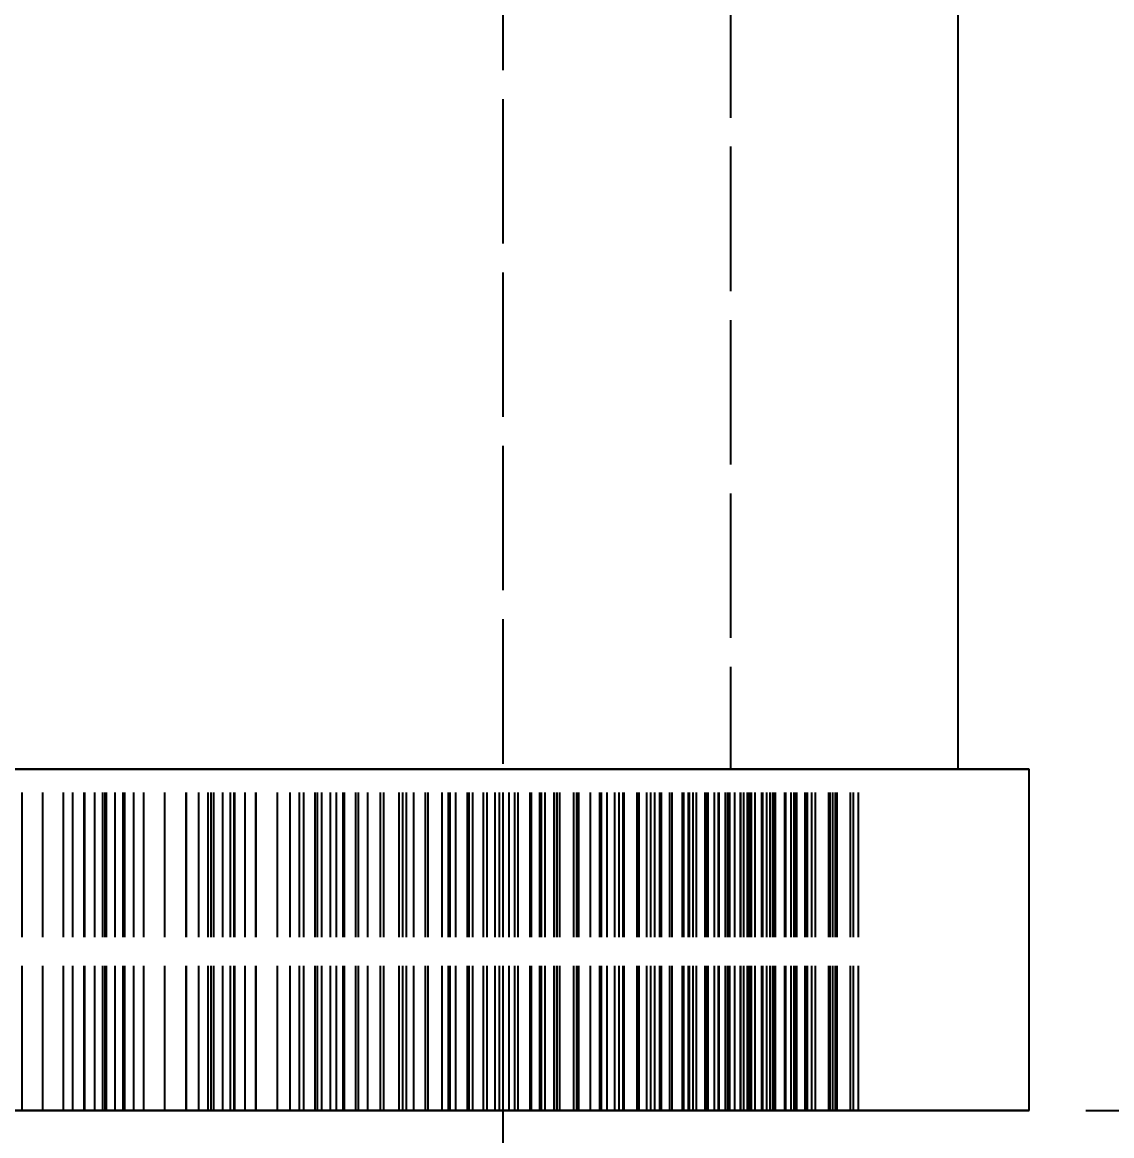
# Model space of a CAD drawing. Header units: millimetres. Extents: x -13 to 276, y -50 to 157.
# Drawn here: x 41.02 to 50.6, y 100.79 to 110.58 of the extents above; entities that cross this region are included whole.
import ezdxf

# ---------------------------------------------------------------- set-up
doc = ezdxf.new("R2010")
doc.units = ezdxf.units.MM
doc.linetypes.add('DASHED', pattern=[1.524, 1.27, -0.254])
for name, color, linetype in [('DIMS', 3, 'CONTINUOUS'), ('HIDDEN', 8, 'DASHED'), ('VISIBLE', 7, 'CONTINUOUS')]:
    doc.layers.add(name, color=color, linetype=linetype)
doc.styles.add('OpenSansCondensed-Light', font='OpenSansCondensed-Light.ttf')
doc.dimstyles.new('EZDXF', dxfattribs={"dimtxt": 0.25, "dimasz": 0.175, "dimexe": 0.375, "dimexo": 0.125, "dimgap": 0.1, "dimtad": 1, "dimlfac": 100, "dimzin": 12, "dimdsep": 46, "dimtxsty": 'OpenSansCondensed-Light', "dimblk": 'ARCHTICK', "dimcen": 2.5, "dimazin": 3, "dimtfac": 0.5, "dimtmove": 2, "dimatfit": 3})

# ---------------------------------------------------------------- blocks, each defined once
blk = doc.blocks.new('_ARCHTICK')
at = {"color": 0, "linetype": 'BYBLOCK', "const_width": 0.15}
blk.add_lwpolyline([(-0.5, -0.5), (0.5, 0.5)], dxfattribs=at)

msp = doc.modelspace()

# ---------------------------------------------------------------- linework, layer by layer
at = {"layer": 'HIDDEN'}
for points in [[(47.25, 143.01), (47.25, 104.01)], [(45.25, 101.01), (45.25, 118.81)], [(49.25, 104.01), (48.4881, 104.01), (47.72619, 104.01), (46.96429, 104.01), (46.20238, 104.01), (45.44048, 104.01), (44.67857, 104.01), (43.91667, 104.01), (43.15476, 104.01), (42.39286, 104.01), (41.63095, 104.01), (40.86905, 104.01), (40.10714, 104.01), (39.34524, 104.01), (38.58333, 104.01), (37.82143, 104.01), (37.05952, 104.01), (36.29762, 104.01), (35.53571, 104.01), (34.77381, 104.01), (34.0119, 104.01), (33.25, 104.01), (32.4881, 104.01)], [(32.4881, 104.01), (33.25, 104.01), (34.0119, 104.01), (34.77381, 104.01), (35.53571, 104.01), (36.29762, 104.01), (37.05952, 104.01), (37.82143, 104.01), (38.58333, 104.01), (39.34524, 104.01), (40.10714, 104.01), (40.86905, 104.01), (41.63095, 104.01), (42.39286, 104.01), (43.15476, 104.01), (43.91667, 104.01), (44.67857, 104.01), (45.44048, 104.01), (46.20238, 104.01), (46.96429, 104.01), (47.72619, 104.01), (48.4881, 104.01), (49.25, 104.01)], [(47.25, 104.01), (46.55159, 104.01), (45.85317, 104.01), (45.15476, 104.01), (44.45635, 104.01), (43.75794, 104.01), (43.05952, 104.01), (42.36111, 104.01), (41.6627, 104.01), (40.96429, 104.01), (40.26587, 104.01), (39.56746, 104.01), (38.86905, 104.01), (38.17063, 104.01), (37.47222, 104.01), (36.77381, 104.01), (36.0754, 104.01), (35.37698, 104.01), (34.67857, 104.01), (33.98016, 104.01), (33.28175, 104.01), (32.58333, 104.01)], [(32.58333, 104.01), (33.28175, 104.01), (33.98016, 104.01), (34.67857, 104.01), (35.37698, 104.01), (36.0754, 104.01), (36.77381, 104.01), (37.47222, 104.01), (38.17063, 104.01), (38.86905, 104.01), (39.56746, 104.01), (40.26587, 104.01), (40.96429, 104.01), (41.6627, 104.01), (42.36111, 104.01), (43.05952, 104.01), (43.75794, 104.01), (44.45635, 104.01), (45.15476, 104.01), (45.85317, 104.01), (46.55159, 104.01), (47.25, 104.01)], [(32.67659, 104.01), (33.45833, 104.01), (34.24008, 104.01), (35.02183, 104.01), (35.80357, 104.01), (36.58532, 104.01), (37.36706, 104.01), (38.14881, 104.01), (38.93056, 104.01), (39.7123, 104.01), (40.49405, 104.01), (41.27579, 104.01), (42.05754, 104.01), (42.83929, 104.01), (43.62103, 104.01), (44.40278, 104.01), (45.18452, 104.01), (45.96627, 104.01), (46.74802, 104.01), (47.52976, 104.01), (48.31151, 104.01), (49.09325, 104.01), (49.875, 104.01)], [(41.02255, 104.01), (40.8463, 104.01)], [(41.20267, 104.01), (41.02255, 104.01)], [(41.02255, 104.01), (41.20267, 104.01)], [(41.02255, 101.01), (41.02255, 104.01)], [(41.38641, 104.01), (41.20267, 104.01)], [(41.20267, 104.01), (41.38641, 104.01)], [(41.20267, 101.01), (41.20267, 104.01)], [(41.20267, 101.01), (41.20267, 104.01)], [(41.57359, 104.01), (41.38641, 104.01)], [(41.38641, 104.01), (41.57359, 104.01)], [(41.38641, 101.01), (41.38641, 104.01)], [(41.38641, 101.01), (41.38641, 104.01)], [(41.73092, 104.01), (41.46613, 104.01)], [(41.46613, 104.01), (41.56571, 104.01)], [(41.56571, 104.01), (41.46613, 104.01)], [(41.46613, 104.01), (41.73092, 104.01)], [(41.46613, 101.01), (41.46613, 104.01)], [(41.46613, 101.01), (41.46613, 104.01)], [(41.56571, 104.01), (41.66111, 104.01)], [(41.66111, 104.01), (41.56571, 104.01)], [(41.56571, 101.01), (41.56571, 104.01)], [(41.56571, 101.01), (41.56571, 104.01)], [(41.76405, 104.01), (41.57359, 104.01)], [(41.57359, 104.01), (41.76405, 104.01)], [(41.57359, 101.01), (41.57359, 104.01)], [(41.57359, 101.01), (41.57359, 104.01)], [(41.66111, 104.01), (41.75255, 104.01)], [(41.75255, 104.01), (41.66111, 104.01)], [(41.66111, 101.01), (41.66111, 104.01)], [(41.66111, 101.01), (41.66111, 104.01)], [(41.90913, 104.01), (41.73092, 104.01)], [(41.73092, 104.01), (41.90913, 104.01)], [(41.73092, 101.01), (41.73092, 104.01)], [(41.73092, 101.01), (41.73092, 104.01)], [(41.75255, 104.01), (41.84018, 104.01)], [(41.84018, 104.01), (41.75255, 104.01)], [(41.75255, 101.01), (41.75255, 104.01)], [(41.75255, 101.01), (41.75255, 104.01)], [(42.00448, 104.01), (41.76405, 104.01)], [(41.76405, 104.01), (42.00448, 104.01)], [(41.76405, 101.01), (41.76405, 104.01)], [(41.76405, 101.01), (41.76405, 104.01)], [(41.84018, 104.01), (41.92412, 104.01)], [(41.92412, 104.01), (41.84018, 104.01)], [(41.84018, 101.01), (41.84018, 104.01)], [(41.84018, 101.01), (41.84018, 104.01)], [(42.09119, 104.01), (41.90913, 104.01)], [(41.90913, 104.01), (42.09119, 104.01)], [(41.90913, 101.01), (41.90913, 104.01)], [(41.90913, 101.01), (41.90913, 104.01)], [(41.92412, 104.01), (42.00448, 104.01)], [(42.00448, 104.01), (41.92412, 104.01)], [(41.92412, 101.01), (41.92412, 104.01)], [(41.92412, 101.01), (41.92412, 104.01)], [(42.00448, 101.01), (42.00448, 104.01)], [(42.00448, 101.01), (42.00448, 104.01)], [(42.27681, 104.01), (42.09119, 104.01)], [(42.09119, 104.01), (42.27681, 104.01)], [(42.09119, 101.01), (42.09119, 104.01)], [(42.09119, 101.01), (42.09119, 104.01)], [(42.46578, 104.01), (42.27681, 104.01)], [(42.27681, 104.01), (42.46578, 104.01)], [(42.27681, 101.01), (42.27681, 104.01)], [(42.27681, 101.01), (42.27681, 104.01)], [(42.70735, 104.01), (42.46372, 104.01)], [(42.46372, 104.01), (42.57483, 104.01)], [(42.57483, 104.01), (42.46372, 104.01)], [(42.46372, 104.01), (42.70735, 104.01)], [(42.46372, 101.01), (42.46372, 104.01)], [(42.46372, 101.01), (42.46372, 104.01)], [(42.6579, 104.01), (42.46578, 104.01)], [(42.46578, 104.01), (42.6579, 104.01)], [(42.46578, 101.01), (42.46578, 104.01)], [(42.46578, 101.01), (42.46578, 104.01)], [(42.57483, 104.01), (42.68207, 104.01)], [(42.68207, 104.01), (42.57483, 104.01)], [(42.57483, 101.01), (42.57483, 104.01)], [(42.57483, 101.01), (42.57483, 104.01)], [(42.85304, 104.01), (42.6579, 104.01)], [(42.6579, 104.01), (42.85304, 104.01)], [(42.6579, 101.01), (42.6579, 104.01)], [(42.6579, 101.01), (42.6579, 104.01)], [(42.68207, 104.01), (42.78563, 104.01)], [(42.78563, 104.01), (42.68207, 104.01)], [(42.68207, 101.01), (42.68207, 104.01)], [(42.68207, 101.01), (42.68207, 104.01)], [(42.89081, 104.01), (42.70735, 104.01)], [(42.70735, 104.01), (42.89081, 104.01)], [(42.70735, 101.01), (42.70735, 104.01)], [(42.70735, 101.01), (42.70735, 104.01)], [(42.78563, 104.01), (42.88566, 104.01)], [(42.88566, 104.01), (42.78563, 104.01)], [(42.78563, 101.01), (42.78563, 104.01)], [(42.78563, 101.01), (42.78563, 104.01)], [(43.07552, 104.01), (42.85304, 104.01)], [(42.85304, 104.01), (43.07552, 104.01)], [(42.85304, 101.01), (42.85304, 104.01)], [(42.85304, 101.01), (42.85304, 104.01)], [(42.88566, 104.01), (42.98226, 104.01)], [(42.98226, 104.01), (42.88566, 104.01)], [(42.88566, 101.01), (42.88566, 104.01)], [(42.88566, 101.01), (42.88566, 104.01)], [(43.07778, 104.01), (42.89081, 104.01)], [(42.89081, 104.01), (43.07778, 104.01)], [(42.89081, 101.01), (42.89081, 104.01)], [(42.89081, 101.01), (42.89081, 104.01)], [(42.98226, 104.01), (43.07552, 104.01)], [(43.07552, 104.01), (42.98226, 104.01)], [(42.98226, 101.01), (42.98226, 104.01)], [(42.98226, 101.01), (42.98226, 104.01)], [(43.07552, 101.01), (43.07552, 104.01)], [(43.07552, 101.01), (43.07552, 104.01)], [(43.268, 104.01), (43.07778, 104.01)], [(43.07778, 104.01), (43.268, 104.01)], [(43.07778, 101.01), (43.07778, 104.01)], [(43.07778, 101.01), (43.07778, 104.01)], [(43.46126, 104.01), (43.268, 104.01)], [(43.268, 104.01), (43.46126, 104.01)], [(43.268, 101.01), (43.268, 104.01)], [(43.268, 101.01), (43.268, 104.01)], [(43.59873, 104.01), (43.37744, 104.01)], [(43.37744, 104.01), (43.49954, 104.01)], [(43.49954, 104.01), (43.37744, 104.01)], [(43.37744, 104.01), (43.59873, 104.01)], [(43.37744, 101.01), (43.37744, 104.01)], [(43.37744, 101.01), (43.37744, 104.01)], [(43.65741, 104.01), (43.46126, 104.01)], [(43.46126, 104.01), (43.65741, 104.01)], [(43.46126, 101.01), (43.46126, 104.01)], [(43.46126, 101.01), (43.46126, 104.01)], [(43.49954, 104.01), (43.61809, 104.01)], [(43.61809, 104.01), (43.49954, 104.01)], [(43.49954, 101.01), (43.49954, 104.01)], [(43.49954, 101.01), (43.49954, 104.01)], [(43.78654, 104.01), (43.59873, 104.01)], [(43.59873, 104.01), (43.78654, 104.01)], [(43.59873, 101.01), (43.59873, 104.01)], [(43.59873, 101.01), (43.59873, 104.01)], [(43.61809, 104.01), (43.73328, 104.01)], [(43.73328, 104.01), (43.61809, 104.01)], [(43.61809, 101.01), (43.61809, 104.01)], [(43.61809, 101.01), (43.61809, 104.01)], [(43.85627, 104.01), (43.65741, 104.01)], [(43.65741, 104.01), (43.85627, 104.01)], [(43.65741, 101.01), (43.65741, 104.01)], [(43.65741, 101.01), (43.65741, 104.01)], [(43.73328, 104.01), (43.84522, 104.01)], [(43.84522, 104.01), (43.73328, 104.01)], [(43.73328, 101.01), (43.73328, 104.01)], [(43.73328, 101.01), (43.73328, 104.01)], [(43.97751, 104.01), (43.78654, 104.01)], [(43.78654, 104.01), (43.97751, 104.01)], [(43.78654, 101.01), (43.78654, 104.01)], [(43.78654, 101.01), (43.78654, 104.01)], [(43.84522, 104.01), (43.954, 104.01)], [(43.954, 104.01), (43.84522, 104.01)], [(43.84522, 101.01), (43.84522, 104.01)], [(43.84522, 101.01), (43.84522, 104.01)], [(44.05971, 104.01), (43.85627, 104.01)], [(43.85627, 104.01), (44.05971, 104.01)], [(43.85627, 101.01), (43.85627, 104.01)], [(43.85627, 101.01), (43.85627, 104.01)], [(43.954, 104.01), (44.05971, 104.01)], [(44.05971, 104.01), (43.954, 104.01)], [(43.954, 101.01), (43.954, 104.01)], [(43.954, 101.01), (43.954, 104.01)], [(44.1714, 104.01), (43.97751, 104.01)], [(43.97751, 104.01), (44.1714, 104.01)], [(43.97751, 101.01), (43.97751, 104.01)], [(43.97751, 101.01), (43.97751, 104.01)], [(44.05971, 101.01), (44.05971, 104.01)], [(44.05971, 101.01), (44.05971, 104.01)], [(44.36803, 104.01), (44.1714, 104.01)], [(44.1714, 104.01), (44.36803, 104.01)], [(44.1714, 101.01), (44.1714, 104.01)], [(44.1714, 101.01), (44.1714, 104.01)], [(44.40072, 104.01), (44.20286, 104.01)], [(44.20286, 104.01), (44.33534, 104.01)], [(44.33534, 104.01), (44.20286, 104.01)], [(44.20286, 104.01), (44.40072, 104.01)], [(44.20286, 101.01), (44.20286, 104.01)], [(44.20286, 101.01), (44.20286, 104.01)], [(44.33534, 104.01), (44.46463, 104.01)], [(44.46463, 104.01), (44.33534, 104.01)], [(44.33534, 101.01), (44.33534, 104.01)], [(44.33534, 101.01), (44.33534, 104.01)], [(44.56723, 104.01), (44.36803, 104.01)], [(44.36803, 104.01), (44.56723, 104.01)], [(44.36803, 101.01), (44.36803, 104.01)], [(44.36803, 101.01), (44.36803, 104.01)], [(44.59196, 104.01), (44.40072, 104.01)], [(44.40072, 104.01), (44.59196, 104.01)], [(44.40072, 101.01), (44.40072, 104.01)], [(44.40072, 101.01), (44.40072, 104.01)], [(44.46463, 104.01), (44.59088, 104.01)], [(44.59088, 104.01), (44.46463, 104.01)], [(44.46463, 101.01), (44.46463, 104.01)], [(44.46463, 101.01), (44.46463, 104.01)], [(44.76886, 104.01), (44.56723, 104.01)], [(44.56723, 104.01), (44.76886, 104.01)], [(44.56723, 101.01), (44.56723, 104.01)], [(44.56723, 101.01), (44.56723, 104.01)], [(44.59088, 104.01), (44.71418, 104.01)], [(44.71418, 104.01), (44.59088, 104.01)], [(44.59088, 101.01), (44.59088, 104.01)], [(44.59088, 101.01), (44.59088, 104.01)], [(44.786, 104.01), (44.59196, 104.01)], [(44.59196, 104.01), (44.786, 104.01)], [(44.59196, 101.01), (44.59196, 104.01)], [(44.59196, 101.01), (44.59196, 104.01)], [(44.71418, 104.01), (44.83463, 104.01)], [(44.83463, 104.01), (44.71418, 104.01)], [(44.71418, 101.01), (44.71418, 104.01)], [(44.71418, 101.01), (44.71418, 104.01)], [(44.95227, 104.01), (44.76886, 104.01)], [(44.76886, 104.01), (44.95227, 104.01)], [(44.76886, 101.01), (44.76886, 104.01)], [(44.76886, 101.01), (44.76886, 104.01)], [(44.98263, 104.01), (44.786, 104.01)], [(44.786, 104.01), (44.98263, 104.01)], [(44.786, 101.01), (44.786, 104.01)], [(44.786, 101.01), (44.786, 104.01)], [(44.83463, 104.01), (44.95227, 104.01)], [(44.95227, 104.01), (44.83463, 104.01)], [(44.83463, 101.01), (44.83463, 104.01)], [(44.83463, 101.01), (44.83463, 104.01)], [(45.10941, 104.01), (44.93593, 104.01)], [(44.93593, 104.01), (45.07816, 104.01)], [(45.07816, 104.01), (44.93593, 104.01)], [(44.93593, 104.01), (45.10941, 104.01)], [(44.93593, 101.01), (44.93593, 104.01)], [(44.93593, 101.01), (44.93593, 104.01)], [(44.95227, 101.01), (44.95227, 104.01)], [(44.95227, 101.01), (44.95227, 104.01)], [(45.18165, 104.01), (44.98263, 104.01)], [(44.98263, 104.01), (45.18165, 104.01)], [(44.98263, 101.01), (44.98263, 104.01)], [(44.98263, 101.01), (44.98263, 104.01)], [(45.07816, 104.01), (45.21756, 104.01)], [(45.21756, 104.01), (45.07816, 104.01)], [(45.07816, 101.01), (45.07816, 104.01)], [(45.07816, 101.01), (45.07816, 104.01)], [(45.30315, 104.01), (45.10941, 104.01)], [(45.10941, 104.01), (45.30315, 104.01)], [(45.10941, 101.01), (45.10941, 104.01)], [(45.10941, 101.01), (45.10941, 104.01)], [(45.38294, 104.01), (45.18165, 104.01)], [(45.18165, 104.01), (45.38294, 104.01)], [(45.18165, 101.01), (45.18165, 104.01)], [(45.18165, 101.01), (45.18165, 104.01)], [(45.21756, 104.01), (45.35425, 104.01)], [(45.35425, 104.01), (45.21756, 104.01)], [(45.21756, 101.01), (45.21756, 104.01)], [(45.21756, 101.01), (45.21756, 104.01)], [(45.49932, 104.01), (45.30315, 104.01)], [(45.30315, 104.01), (45.49932, 104.01)], [(45.30315, 101.01), (45.30315, 104.01)], [(45.30315, 101.01), (45.30315, 104.01)], [(45.35425, 104.01), (45.48832, 104.01)], [(45.48832, 104.01), (45.35425, 104.01)], [(45.35425, 101.01), (45.35425, 104.01)], [(45.35425, 101.01), (45.35425, 104.01)], [(45.58635, 104.01), (45.38294, 104.01)], [(45.38294, 104.01), (45.58635, 104.01)], [(45.38294, 101.01), (45.38294, 104.01)], [(45.38294, 101.01), (45.38294, 104.01)], [(45.48832, 104.01), (45.61983, 104.01)], [(45.61983, 104.01), (45.48832, 104.01)], [(45.48832, 101.01), (45.48832, 104.01)], [(45.48832, 101.01), (45.48832, 104.01)], [(45.69772, 104.01), (45.49932, 104.01)], [(45.49932, 104.01), (45.69772, 104.01)], [(45.49932, 101.01), (45.49932, 104.01)], [(45.49932, 101.01), (45.49932, 104.01)], [(45.72134, 104.01), (45.5731, 104.01)], [(45.5731, 104.01), (45.72438, 104.01)], [(45.72438, 104.01), (45.5731, 104.01)], [(45.5731, 104.01), (45.72134, 104.01)], [(45.5731, 101.01), (45.5731, 104.01)], [(45.5731, 101.01), (45.5731, 104.01)], [(45.74884, 104.01), (45.58635, 104.01)], [(45.58635, 104.01), (45.74884, 104.01)], [(45.58635, 101.01), (45.58635, 104.01)], [(45.58635, 101.01), (45.58635, 104.01)], [(45.61983, 104.01), (45.74884, 104.01)], [(45.74884, 104.01), (45.61983, 104.01)], [(45.61983, 101.01), (45.61983, 104.01)], [(45.61983, 101.01), (45.61983, 104.01)], [(45.89817, 104.01), (45.69772, 104.01)], [(45.69772, 104.01), (45.89817, 104.01)], [(45.69772, 101.01), (45.69772, 104.01)], [(45.69772, 101.01), (45.69772, 104.01)], [(45.91665, 104.01), (45.72134, 104.01)], [(45.72134, 104.01), (45.91665, 104.01)], [(45.72134, 101.01), (45.72134, 104.01)], [(45.72134, 101.01), (45.72134, 104.01)], [(45.72438, 104.01), (45.87321, 104.01)], [(45.87321, 104.01), (45.72438, 104.01)], [(45.72438, 101.01), (45.72438, 104.01)], [(45.72438, 101.01), (45.72438, 104.01)], [(45.74884, 101.01), (45.74884, 104.01)], [(45.74884, 101.01), (45.74884, 104.01)], [(45.87321, 104.01), (46.01968, 104.01)], [(46.01968, 104.01), (45.87321, 104.01)], [(45.87321, 101.01), (45.87321, 104.01)], [(45.87321, 101.01), (45.87321, 104.01)], [(46.10056, 104.01), (45.89817, 104.01)], [(45.89817, 104.01), (46.10056, 104.01)], [(45.89817, 101.01), (45.89817, 104.01)], [(45.89817, 101.01), (45.89817, 104.01)], [(46.11399, 104.01), (45.91665, 104.01)], [(45.91665, 104.01), (46.11399, 104.01)], [(45.91665, 101.01), (45.91665, 104.01)], [(45.91665, 101.01), (45.91665, 104.01)], [(46.01968, 104.01), (46.16386, 104.01)], [(46.16386, 104.01), (46.01968, 104.01)], [(46.01968, 101.01), (46.01968, 104.01)], [(46.01968, 101.01), (46.01968, 104.01)], [(46.30476, 104.01), (46.10056, 104.01)], [(46.10056, 104.01), (46.30476, 104.01)], [(46.10056, 101.01), (46.10056, 104.01)], [(46.10056, 101.01), (46.10056, 104.01)], [(46.23354, 104.01), (46.11125, 104.01)], [(46.11125, 104.01), (46.27086, 104.01)], [(46.27086, 104.01), (46.11125, 104.01)], [(46.11125, 104.01), (46.23354, 104.01)], [(46.11125, 101.01), (46.11125, 104.01)], [(46.11125, 101.01), (46.11125, 104.01)], [(46.31318, 104.01), (46.11399, 104.01)], [(46.11399, 104.01), (46.31318, 104.01)], [(46.11399, 101.01), (46.11399, 104.01)], [(46.11399, 101.01), (46.11399, 104.01)], [(46.16386, 104.01), (46.3058, 104.01)], [(46.3058, 104.01), (46.16386, 104.01)], [(46.16386, 101.01), (46.16386, 104.01)], [(46.16386, 101.01), (46.16386, 104.01)], [(46.42945, 104.01), (46.23354, 104.01)], [(46.23354, 104.01), (46.42945, 104.01)], [(46.23354, 101.01), (46.23354, 104.01)], [(46.23354, 101.01), (46.23354, 104.01)], [(46.27086, 104.01), (46.42839, 104.01)], [(46.42839, 104.01), (46.27086, 104.01)], [(46.27086, 101.01), (46.27086, 104.01)], [(46.27086, 101.01), (46.27086, 104.01)], [(46.44554, 104.01), (46.30476, 104.01)], [(46.30476, 104.01), (46.44554, 104.01)], [(46.30476, 101.01), (46.30476, 104.01)], [(46.30476, 101.01), (46.30476, 104.01)], [(46.3058, 104.01), (46.44554, 104.01)], [(46.44554, 104.01), (46.3058, 104.01)], [(46.3058, 101.01), (46.3058, 104.01)], [(46.3058, 101.01), (46.3058, 104.01)], [(46.5141, 104.01), (46.31318, 104.01)], [(46.31318, 104.01), (46.5141, 104.01)], [(46.31318, 101.01), (46.31318, 104.01)], [(46.31318, 101.01), (46.31318, 104.01)], [(46.42839, 104.01), (46.58392, 104.01)], [(46.58392, 104.01), (46.42839, 104.01)], [(46.42839, 101.01), (46.42839, 104.01)], [(46.42839, 101.01), (46.42839, 104.01)], [(46.627, 104.01), (46.42945, 104.01)], [(46.42945, 104.01), (46.627, 104.01)], [(46.42945, 101.01), (46.42945, 104.01)], [(46.42945, 101.01), (46.42945, 104.01)], [(46.44554, 101.01), (46.44554, 104.01)], [(46.44554, 101.01), (46.44554, 104.01)], [(46.7166, 104.01), (46.5141, 104.01)], [(46.5141, 104.01), (46.7166, 104.01)], [(46.5141, 101.01), (46.5141, 104.01)], [(46.5141, 101.01), (46.5141, 104.01)], [(46.64351, 104.01), (46.54777, 104.01)], [(46.54777, 104.01), (46.71491, 104.01)], [(46.71491, 104.01), (46.54777, 104.01)], [(46.54777, 104.01), (46.64351, 104.01)], [(46.54777, 101.01), (46.54777, 104.01)], [(46.54777, 101.01), (46.54777, 104.01)], [(46.58392, 104.01), (46.73751, 104.01)], [(46.73751, 104.01), (46.58392, 104.01)], [(46.58392, 101.01), (46.58392, 104.01)], [(46.58392, 101.01), (46.58392, 104.01)], [(46.82604, 104.01), (46.627, 104.01)], [(46.627, 104.01), (46.82604, 104.01)], [(46.627, 101.01), (46.627, 104.01)], [(46.627, 101.01), (46.627, 104.01)], [(46.83908, 104.01), (46.64351, 104.01)], [(46.64351, 104.01), (46.83908, 104.01)], [(46.64351, 101.01), (46.64351, 104.01)], [(46.64351, 101.01), (46.64351, 104.01)], [(46.71491, 104.01), (46.88038, 104.01)], [(46.88038, 104.01), (46.71491, 104.01)], [(46.71491, 101.01), (46.71491, 104.01)], [(46.71491, 101.01), (46.71491, 104.01)], [(46.92059, 104.01), (46.7166, 104.01)], [(46.7166, 104.01), (46.92059, 104.01)], [(46.7166, 101.01), (46.7166, 104.01)], [(46.7166, 101.01), (46.7166, 104.01)], [(46.73751, 104.01), (46.88919, 104.01)], [(46.88919, 104.01), (46.73751, 104.01)], [(46.73751, 101.01), (46.73751, 104.01)], [(46.73751, 101.01), (46.73751, 104.01)], [(47.02642, 104.01), (46.82604, 104.01)], [(46.82604, 104.01), (47.02642, 104.01)], [(46.82604, 101.01), (46.82604, 104.01)], [(46.82604, 101.01), (46.82604, 104.01)], [(47.03587, 104.01), (46.83908, 104.01)], [(46.83908, 104.01), (47.03587, 104.01)], [(46.83908, 101.01), (46.83908, 104.01)], [(46.83908, 101.01), (46.83908, 104.01)], [(46.88038, 104.01), (47.04422, 104.01)], [(47.04422, 104.01), (46.88038, 104.01)], [(46.88038, 101.01), (46.88038, 104.01)], [(46.88038, 101.01), (46.88038, 104.01)], [(46.94925, 104.01), (46.88054, 104.01)], [(46.88054, 104.01), (47.0544, 104.01)], [(47.0544, 104.01), (46.88054, 104.01)], [(46.88054, 104.01), (46.94925, 104.01)], [(46.88054, 101.01), (46.88054, 104.01)], [(46.88054, 101.01), (46.88054, 104.01)], [(46.88919, 104.01), (47.03897, 104.01)], [(47.03897, 104.01), (46.88919, 104.01)], [(46.88919, 101.01), (46.88919, 104.01)], [(46.88919, 101.01), (46.88919, 104.01)], [(47.03897, 104.01), (46.92059, 104.01)], [(46.92059, 104.01), (47.03897, 104.01)], [(46.92059, 101.01), (46.92059, 104.01)], [(46.92059, 101.01), (46.92059, 104.01)], [(47.14352, 104.01), (46.94925, 104.01)], [(46.94925, 104.01), (47.14352, 104.01)], [(46.94925, 101.01), (46.94925, 104.01)], [(46.94925, 101.01), (46.94925, 104.01)], [(47.22806, 104.01), (47.02642, 104.01)], [(47.02642, 104.01), (47.22806, 104.01)], [(47.02642, 101.01), (47.02642, 104.01)], [(47.02642, 101.01), (47.02642, 104.01)], [(47.23377, 104.01), (47.03587, 104.01)], [(47.03587, 104.01), (47.23377, 104.01)], [(47.03587, 101.01), (47.03587, 104.01)], [(47.03587, 101.01), (47.03587, 104.01)], [(47.03897, 101.01), (47.03897, 104.01)], [(47.03897, 101.01), (47.03897, 104.01)], [(47.04422, 104.01), (47.20648, 104.01)], [(47.20648, 104.01), (47.04422, 104.01)], [(47.04422, 101.01), (47.04422, 104.01)], [(47.04422, 101.01), (47.04422, 104.01)], [(47.0544, 104.01), (47.227, 104.01)], [(47.227, 104.01), (47.0544, 104.01)], [(47.0544, 101.01), (47.0544, 104.01)], [(47.0544, 101.01), (47.0544, 104.01)], [(47.14928, 104.01), (47.10791, 104.01)], [(47.10791, 104.01), (47.28765, 104.01)], [(47.28765, 104.01), (47.10791, 104.01)], [(47.10791, 104.01), (47.14928, 104.01)], [(47.10791, 101.01), (47.10791, 104.01)], [(47.10791, 101.01), (47.10791, 104.01)], [(47.33861, 104.01), (47.14352, 104.01)], [(47.14352, 104.01), (47.33861, 104.01)], [(47.14352, 101.01), (47.14352, 104.01)], [(47.14352, 101.01), (47.14352, 104.01)], [(47.3413, 104.01), (47.14928, 104.01)], [(47.14928, 104.01), (47.3413, 104.01)], [(47.14928, 101.01), (47.14928, 104.01)], [(47.14928, 101.01), (47.14928, 104.01)], [(47.20648, 104.01), (47.36715, 104.01)], [(47.36715, 104.01), (47.20648, 104.01)], [(47.20648, 101.01), (47.20648, 104.01)], [(47.20648, 101.01), (47.20648, 104.01)], [(47.227, 104.01), (47.39835, 104.01)], [(47.39835, 104.01), (47.227, 104.01)], [(47.227, 101.01), (47.227, 104.01)], [(47.227, 101.01), (47.227, 104.01)], [(47.43085, 104.01), (47.22806, 104.01)], [(47.22806, 104.01), (47.43085, 104.01)], [(47.22806, 101.01), (47.22806, 104.01)], [(47.22806, 101.01), (47.22806, 104.01)], [(47.24261, 104.01), (47.2288, 104.01)], [(47.2288, 104.01), (47.41354, 104.01)], [(47.41354, 104.01), (47.2288, 104.01)], [(47.2288, 104.01), (47.24261, 104.01)], [(47.2288, 101.01), (47.2288, 104.01)], [(47.2288, 101.01), (47.2288, 104.01)], [(47.43266, 104.01), (47.23377, 104.01)], [(47.23377, 104.01), (47.43266, 104.01)], [(47.23377, 101.01), (47.23377, 104.01)], [(47.23377, 101.01), (47.23377, 104.01)], [(47.24261, 104.01), (47.43146, 104.01)], [(47.43146, 104.01), (47.24261, 104.01)], [(47.24261, 101.01), (47.24261, 104.01)], [(47.24261, 101.01), (47.24261, 104.01)], [(47.28765, 104.01), (47.46654, 104.01)], [(47.46654, 104.01), (47.28765, 104.01)], [(47.28765, 101.01), (47.28765, 104.01)], [(47.28765, 101.01), (47.28765, 104.01)], [(47.5344, 104.01), (47.33861, 104.01)], [(47.33861, 104.01), (47.5344, 104.01)], [(47.33861, 101.01), (47.33861, 104.01)], [(47.33861, 101.01), (47.33861, 104.01)], [(47.53372, 104.01), (47.3413, 104.01)], [(47.3413, 104.01), (47.53372, 104.01)], [(47.3413, 101.01), (47.3413, 104.01)], [(47.3413, 101.01), (47.3413, 104.01)], [(47.36715, 104.01), (47.52626, 104.01)], [(47.52626, 104.01), (47.36715, 104.01)], [(47.36715, 101.01), (47.36715, 104.01)], [(47.36715, 101.01), (47.36715, 104.01)], [(47.39835, 104.01), (47.56847, 104.01)], [(47.56847, 104.01), (47.39835, 104.01)], [(47.39835, 101.01), (47.39835, 104.01)], [(47.39835, 101.01), (47.39835, 104.01)], [(47.41354, 104.01), (47.59785, 104.01)], [(47.59785, 104.01), (47.41354, 104.01)], [(47.41354, 101.01), (47.41354, 104.01)], [(47.41354, 101.01), (47.41354, 104.01)], [(47.52626, 104.01), (47.43085, 104.01)], [(47.43085, 104.01), (47.52626, 104.01)], [(47.43085, 101.01), (47.43085, 104.01)], [(47.43085, 101.01), (47.43085, 104.01)], [(47.43146, 104.01), (47.62028, 104.01)], [(47.62028, 104.01), (47.43146, 104.01)], [(47.43146, 101.01), (47.43146, 104.01)], [(47.43146, 101.01), (47.43146, 104.01)], [(47.63245, 104.01), (47.43266, 104.01)], [(47.43266, 104.01), (47.63245, 104.01)], [(47.43266, 101.01), (47.43266, 104.01)], [(47.43266, 101.01), (47.43266, 104.01)], [(47.46654, 104.01), (47.64457, 104.01)], [(47.64457, 104.01), (47.46654, 104.01)], [(47.46654, 101.01), (47.46654, 104.01)], [(47.46654, 101.01), (47.46654, 104.01)], [(47.52626, 101.01), (47.52626, 104.01)], [(47.52626, 101.01), (47.52626, 104.01)], [(47.72647, 104.01), (47.53372, 104.01)], [(47.53372, 104.01), (47.72647, 104.01)], [(47.53372, 101.01), (47.53372, 104.01)], [(47.53372, 101.01), (47.53372, 104.01)], [(47.73082, 104.01), (47.5344, 104.01)], [(47.5344, 104.01), (47.73082, 104.01)], [(47.5344, 101.01), (47.5344, 104.01)], [(47.5344, 101.01), (47.5344, 104.01)], [(47.56847, 104.01), (47.73736, 104.01)], [(47.73736, 104.01), (47.56847, 104.01)], [(47.56847, 101.01), (47.56847, 104.01)], [(47.56847, 101.01), (47.56847, 104.01)], [(47.59785, 104.01), (47.78168, 104.01)], [(47.78168, 104.01), (47.59785, 104.01)], [(47.59785, 101.01), (47.59785, 104.01)], [(47.59785, 101.01), (47.59785, 104.01)], [(47.62028, 104.01), (47.80903, 104.01)], [(47.80903, 104.01), (47.62028, 104.01)], [(47.62028, 101.01), (47.62028, 104.01)], [(47.62028, 101.01), (47.62028, 104.01)], [(47.83305, 104.01), (47.63245, 104.01)], [(47.63245, 104.01), (47.83305, 104.01)], [(47.63245, 101.01), (47.63245, 104.01)], [(47.63245, 101.01), (47.63245, 104.01)], [(47.64457, 104.01), (47.82173, 104.01)], [(47.82173, 104.01), (47.64457, 104.01)], [(47.64457, 101.01), (47.64457, 104.01)], [(47.64457, 101.01), (47.64457, 104.01)], [(47.91946, 104.01), (47.72647, 104.01)], [(47.72647, 104.01), (47.91946, 104.01)], [(47.72647, 101.01), (47.72647, 104.01)], [(47.72647, 101.01), (47.72647, 104.01)], [(47.92779, 104.01), (47.73082, 104.01)], [(47.73082, 104.01), (47.92779, 104.01)], [(47.73082, 101.01), (47.73082, 104.01)], [(47.73082, 101.01), (47.73082, 104.01)], [(47.73736, 104.01), (47.90501, 104.01)], [(47.90501, 104.01), (47.73736, 104.01)], [(47.73736, 101.01), (47.73736, 104.01)], [(47.73736, 101.01), (47.73736, 104.01)], [(47.78168, 104.01), (47.96503, 104.01)], [(47.96503, 104.01), (47.78168, 104.01)], [(47.78168, 101.01), (47.78168, 104.01)], [(47.78168, 101.01), (47.78168, 104.01)], [(47.80903, 104.01), (47.99766, 104.01)], [(47.99766, 104.01), (47.80903, 104.01)], [(47.80903, 101.01), (47.80903, 104.01)], [(47.80903, 101.01), (47.80903, 104.01)], [(47.82173, 104.01), (47.99801, 104.01)], [(47.99801, 104.01), (47.82173, 104.01)], [(47.82173, 101.01), (47.82173, 104.01)], [(47.82173, 101.01), (47.82173, 104.01)], [(47.90501, 104.01), (47.83305, 104.01)], [(47.83305, 104.01), (47.90501, 104.01)], [(47.83305, 101.01), (47.83305, 104.01)], [(47.83305, 101.01), (47.83305, 104.01)], [(47.90501, 101.01), (47.90501, 104.01)], [(47.90501, 101.01), (47.90501, 104.01)], [(48.11264, 104.01), (47.91946, 104.01)], [(47.91946, 104.01), (48.11264, 104.01)], [(47.91946, 101.01), (47.91946, 104.01)], [(47.91946, 101.01), (47.91946, 104.01)], [(48.12522, 104.01), (47.92779, 104.01)], [(47.92779, 104.01), (48.12522, 104.01)], [(47.92779, 101.01), (47.92779, 104.01)], [(47.92779, 101.01), (47.92779, 104.01)], [(47.96503, 104.01), (48.14784, 104.01)], [(48.14784, 104.01), (47.96503, 104.01)], [(47.96503, 101.01), (47.96503, 104.01)], [(47.96503, 101.01), (47.96503, 104.01)], [(47.99766, 104.01), (48.18611, 104.01)], [(48.18611, 104.01), (47.99766, 104.01)], [(47.99766, 101.01), (47.99766, 104.01)], [(47.99766, 101.01), (47.99766, 104.01)], [(47.99801, 104.01), (48.17339, 104.01)], [(48.17339, 104.01), (47.99801, 104.01)], [(47.99801, 101.01), (47.99801, 104.01)], [(47.99801, 101.01), (47.99801, 104.01)], [(48.30595, 104.01), (48.11264, 104.01)], [(48.11264, 104.01), (48.30595, 104.01)], [(48.11264, 101.01), (48.11264, 104.01)], [(48.11264, 101.01), (48.11264, 104.01)], [(48.17339, 104.01), (48.12522, 104.01)], [(48.12522, 104.01), (48.17339, 104.01)], [(48.12522, 101.01), (48.12522, 104.01)], [(48.12522, 101.01), (48.12522, 104.01)], [(48.14784, 104.01), (48.33009, 104.01)], [(48.33009, 104.01), (48.14784, 104.01)], [(48.14784, 101.01), (48.14784, 104.01)], [(48.14784, 101.01), (48.14784, 104.01)], [(48.17339, 101.01), (48.17339, 104.01)], [(48.17339, 101.01), (48.17339, 104.01)], [(48.18611, 104.01), (48.37435, 104.01)], [(48.37435, 104.01), (48.18611, 104.01)], [(48.18611, 101.01), (48.18611, 104.01)], [(48.18611, 101.01), (48.18611, 104.01)], [(48.33009, 104.01), (48.30595, 104.01)], [(48.30595, 104.01), (48.33009, 104.01)], [(48.30595, 101.01), (48.30595, 104.01)], [(48.30595, 101.01), (48.30595, 104.01)], [(48.33009, 101.01), (48.33009, 104.01)], [(48.33009, 101.01), (48.33009, 104.01)], [(48.37435, 101.01), (48.37435, 104.01)], [(48.37435, 101.01), (48.37435, 104.01)], [(32.67659, 101.01), (33.45833, 101.01), (34.24008, 101.01), (35.02183, 101.01), (35.80357, 101.01), (36.58532, 101.01), (37.36706, 101.01), (38.14881, 101.01), (38.93056, 101.01), (39.7123, 101.01), (40.49405, 101.01), (41.27579, 101.01), (42.05754, 101.01), (42.83929, 101.01), (43.62103, 101.01), (44.40278, 101.01), (45.18452, 101.01), (45.96627, 101.01), (46.74802, 101.01), (47.52976, 101.01), (48.31151, 101.01), (49.09325, 101.01), (49.875, 101.01)], [(41.02255, 101.01), (40.8463, 101.01)], [(41.20267, 101.01), (41.02255, 101.01)], [(41.02255, 101.01), (41.20267, 101.01)], [(41.38641, 101.01), (41.20267, 101.01)], [(41.20267, 101.01), (41.38641, 101.01)], [(41.57359, 101.01), (41.38641, 101.01)], [(41.38641, 101.01), (41.57359, 101.01)], [(41.73092, 101.01), (41.46613, 101.01)], [(41.46613, 101.01), (41.56571, 101.01)], [(41.56571, 101.01), (41.46613, 101.01)], [(41.46613, 101.01), (41.73092, 101.01)], [(41.56571, 101.01), (41.66111, 101.01)], [(41.66111, 101.01), (41.56571, 101.01)], [(41.76405, 101.01), (41.57359, 101.01)], [(41.57359, 101.01), (41.76405, 101.01)], [(41.66111, 101.01), (41.75255, 101.01)], [(41.75255, 101.01), (41.66111, 101.01)], [(41.90913, 101.01), (41.73092, 101.01)], [(41.73092, 101.01), (41.90913, 101.01)], [(41.75255, 101.01), (41.84018, 101.01)], [(41.84018, 101.01), (41.75255, 101.01)], [(42.00448, 101.01), (41.76405, 101.01)], [(41.76405, 101.01), (42.00448, 101.01)], [(41.84018, 101.01), (41.92412, 101.01)], [(41.92412, 101.01), (41.84018, 101.01)], [(42.09119, 101.01), (41.90913, 101.01)], [(41.90913, 101.01), (42.09119, 101.01)], [(41.92412, 101.01), (42.00448, 101.01)], [(42.00448, 101.01), (41.92412, 101.01)], [(42.27681, 101.01), (42.09119, 101.01)], [(42.09119, 101.01), (42.27681, 101.01)], [(42.46578, 101.01), (42.27681, 101.01)], [(42.27681, 101.01), (42.46578, 101.01)], [(42.70735, 101.01), (42.46372, 101.01)], [(42.46372, 101.01), (42.57483, 101.01)], [(42.57483, 101.01), (42.46372, 101.01)], [(42.46372, 101.01), (42.70735, 101.01)], [(42.6579, 101.01), (42.46578, 101.01)], [(42.46578, 101.01), (42.6579, 101.01)], [(42.57483, 101.01), (42.68207, 101.01)], [(42.68207, 101.01), (42.57483, 101.01)], [(42.85304, 101.01), (42.6579, 101.01)], [(42.6579, 101.01), (42.85304, 101.01)], [(42.68207, 101.01), (42.78563, 101.01)], [(42.78563, 101.01), (42.68207, 101.01)], [(42.89081, 101.01), (42.70735, 101.01)], [(42.70735, 101.01), (42.89081, 101.01)], [(42.78563, 101.01), (42.88566, 101.01)], [(42.88566, 101.01), (42.78563, 101.01)], [(43.07552, 101.01), (42.85304, 101.01)], [(42.85304, 101.01), (43.07552, 101.01)], [(42.88566, 101.01), (42.98226, 101.01)], [(42.98226, 101.01), (42.88566, 101.01)], [(43.07778, 101.01), (42.89081, 101.01)], [(42.89081, 101.01), (43.07778, 101.01)], [(42.98226, 101.01), (43.07552, 101.01)], [(43.07552, 101.01), (42.98226, 101.01)], [(43.268, 101.01), (43.07778, 101.01)], [(43.07778, 101.01), (43.268, 101.01)], [(43.46126, 101.01), (43.268, 101.01)], [(43.268, 101.01), (43.46126, 101.01)], [(43.59873, 101.01), (43.37744, 101.01)], [(43.37744, 101.01), (43.49954, 101.01)], [(43.49954, 101.01), (43.37744, 101.01)], [(43.37744, 101.01), (43.59873, 101.01)], [(43.65741, 101.01), (43.46126, 101.01)], [(43.46126, 101.01), (43.65741, 101.01)], [(43.49954, 101.01), (43.61809, 101.01)], [(43.61809, 101.01), (43.49954, 101.01)], [(43.78654, 101.01), (43.59873, 101.01)], [(43.59873, 101.01), (43.78654, 101.01)], [(43.61809, 101.01), (43.73328, 101.01)], [(43.73328, 101.01), (43.61809, 101.01)], [(43.85627, 101.01), (43.65741, 101.01)], [(43.65741, 101.01), (43.85627, 101.01)], [(43.73328, 101.01), (43.84522, 101.01)], [(43.84522, 101.01), (43.73328, 101.01)], [(43.97751, 101.01), (43.78654, 101.01)], [(43.78654, 101.01), (43.97751, 101.01)], [(43.84522, 101.01), (43.954, 101.01)], [(43.954, 101.01), (43.84522, 101.01)], [(44.05971, 101.01), (43.85627, 101.01)], [(43.85627, 101.01), (44.05971, 101.01)], [(43.954, 101.01), (44.05971, 101.01)], [(44.05971, 101.01), (43.954, 101.01)], [(44.1714, 101.01), (43.97751, 101.01)], [(43.97751, 101.01), (44.1714, 101.01)], [(44.36803, 101.01), (44.1714, 101.01)], [(44.1714, 101.01), (44.36803, 101.01)], [(44.40072, 101.01), (44.20286, 101.01)], [(44.20286, 101.01), (44.33534, 101.01)], [(44.33534, 101.01), (44.20286, 101.01)], [(44.20286, 101.01), (44.40072, 101.01)], [(44.33534, 101.01), (44.46463, 101.01)], [(44.46463, 101.01), (44.33534, 101.01)], [(44.56723, 101.01), (44.36803, 101.01)], [(44.36803, 101.01), (44.56723, 101.01)], [(44.59196, 101.01), (44.40072, 101.01)], [(44.40072, 101.01), (44.59196, 101.01)], [(44.46463, 101.01), (44.59088, 101.01)], [(44.59088, 101.01), (44.46463, 101.01)], [(44.76886, 101.01), (44.56723, 101.01)], [(44.56723, 101.01), (44.76886, 101.01)], [(44.59088, 101.01), (44.71418, 101.01)], [(44.71418, 101.01), (44.59088, 101.01)], [(44.786, 101.01), (44.59196, 101.01)], [(44.59196, 101.01), (44.786, 101.01)], [(44.71418, 101.01), (44.83463, 101.01)], [(44.83463, 101.01), (44.71418, 101.01)], [(44.95227, 101.01), (44.76886, 101.01)], [(44.76886, 101.01), (44.95227, 101.01)], [(44.98263, 101.01), (44.786, 101.01)], [(44.786, 101.01), (44.98263, 101.01)], [(44.83463, 101.01), (44.95227, 101.01)], [(44.95227, 101.01), (44.83463, 101.01)], [(45.10941, 101.01), (44.93593, 101.01)], [(44.93593, 101.01), (45.07816, 101.01)], [(45.07816, 101.01), (44.93593, 101.01)], [(44.93593, 101.01), (45.10941, 101.01)], [(45.18165, 101.01), (44.98263, 101.01)], [(44.98263, 101.01), (45.18165, 101.01)], [(45.07816, 101.01), (45.21756, 101.01)], [(45.21756, 101.01), (45.07816, 101.01)], [(45.30315, 101.01), (45.10941, 101.01)], [(45.10941, 101.01), (45.30315, 101.01)], [(45.38294, 101.01), (45.18165, 101.01)], [(45.18165, 101.01), (45.38294, 101.01)], [(45.21756, 101.01), (45.35425, 101.01)], [(45.35425, 101.01), (45.21756, 101.01)], [(45.49932, 101.01), (45.30315, 101.01)], [(45.30315, 101.01), (45.49932, 101.01)], [(45.35425, 101.01), (45.48832, 101.01)], [(45.48832, 101.01), (45.35425, 101.01)], [(45.58635, 101.01), (45.38294, 101.01)], [(45.38294, 101.01), (45.58635, 101.01)], [(45.48832, 101.01), (45.61983, 101.01)], [(45.61983, 101.01), (45.48832, 101.01)], [(45.69772, 101.01), (45.49932, 101.01)], [(45.49932, 101.01), (45.69772, 101.01)], [(45.72134, 101.01), (45.5731, 101.01)], [(45.5731, 101.01), (45.72438, 101.01)], [(45.72438, 101.01), (45.5731, 101.01)], [(45.5731, 101.01), (45.72134, 101.01)], [(45.74884, 101.01), (45.58635, 101.01)], [(45.58635, 101.01), (45.74884, 101.01)], [(45.61983, 101.01), (45.74884, 101.01)], [(45.74884, 101.01), (45.61983, 101.01)], [(45.89817, 101.01), (45.69772, 101.01)], [(45.69772, 101.01), (45.89817, 101.01)], [(45.91665, 101.01), (45.72134, 101.01)], [(45.72134, 101.01), (45.91665, 101.01)], [(45.72438, 101.01), (45.87321, 101.01)], [(45.87321, 101.01), (45.72438, 101.01)], [(45.87321, 101.01), (46.01968, 101.01)], [(46.01968, 101.01), (45.87321, 101.01)], [(46.10056, 101.01), (45.89817, 101.01)], [(45.89817, 101.01), (46.10056, 101.01)], [(46.11399, 101.01), (45.91665, 101.01)], [(45.91665, 101.01), (46.11399, 101.01)], [(46.01968, 101.01), (46.16386, 101.01)], [(46.16386, 101.01), (46.01968, 101.01)], [(46.30476, 101.01), (46.10056, 101.01)], [(46.10056, 101.01), (46.30476, 101.01)], [(46.23354, 101.01), (46.11125, 101.01)], [(46.11125, 101.01), (46.27086, 101.01)], [(46.27086, 101.01), (46.11125, 101.01)], [(46.11125, 101.01), (46.23354, 101.01)], [(46.31318, 101.01), (46.11399, 101.01)], [(46.11399, 101.01), (46.31318, 101.01)], [(46.16386, 101.01), (46.3058, 101.01)], [(46.3058, 101.01), (46.16386, 101.01)], [(46.42945, 101.01), (46.23354, 101.01)], [(46.23354, 101.01), (46.42945, 101.01)], [(46.27086, 101.01), (46.42839, 101.01)], [(46.42839, 101.01), (46.27086, 101.01)], [(46.44554, 101.01), (46.30476, 101.01)], [(46.30476, 101.01), (46.44554, 101.01)], [(46.3058, 101.01), (46.44554, 101.01)], [(46.44554, 101.01), (46.3058, 101.01)], [(46.5141, 101.01), (46.31318, 101.01)], [(46.31318, 101.01), (46.5141, 101.01)], [(46.42839, 101.01), (46.58392, 101.01)], [(46.58392, 101.01), (46.42839, 101.01)], [(46.627, 101.01), (46.42945, 101.01)], [(46.42945, 101.01), (46.627, 101.01)], [(46.7166, 101.01), (46.5141, 101.01)], [(46.5141, 101.01), (46.7166, 101.01)], [(46.64351, 101.01), (46.54777, 101.01)], [(46.54777, 101.01), (46.71491, 101.01)], [(46.71491, 101.01), (46.54777, 101.01)], [(46.54777, 101.01), (46.64351, 101.01)], [(46.58392, 101.01), (46.73751, 101.01)], [(46.73751, 101.01), (46.58392, 101.01)], [(46.82604, 101.01), (46.627, 101.01)], [(46.627, 101.01), (46.82604, 101.01)], [(46.83908, 101.01), (46.64351, 101.01)], [(46.64351, 101.01), (46.83908, 101.01)], [(46.71491, 101.01), (46.88038, 101.01)], [(46.88038, 101.01), (46.71491, 101.01)], [(46.92059, 101.01), (46.7166, 101.01)], [(46.7166, 101.01), (46.92059, 101.01)], [(46.73751, 101.01), (46.88919, 101.01)], [(46.88919, 101.01), (46.73751, 101.01)], [(47.02642, 101.01), (46.82604, 101.01)], [(46.82604, 101.01), (47.02642, 101.01)], [(47.03587, 101.01), (46.83908, 101.01)], [(46.83908, 101.01), (47.03587, 101.01)], [(46.88038, 101.01), (47.04422, 101.01)], [(47.04422, 101.01), (46.88038, 101.01)], [(46.94925, 101.01), (46.88054, 101.01)], [(46.88054, 101.01), (47.0544, 101.01)], [(47.0544, 101.01), (46.88054, 101.01)], [(46.88054, 101.01), (46.94925, 101.01)], [(46.88919, 101.01), (47.03897, 101.01)], [(47.03897, 101.01), (46.88919, 101.01)], [(47.03897, 101.01), (46.92059, 101.01)], [(46.92059, 101.01), (47.03897, 101.01)], [(47.14352, 101.01), (46.94925, 101.01)], [(46.94925, 101.01), (47.14352, 101.01)], [(47.22806, 101.01), (47.02642, 101.01)], [(47.02642, 101.01), (47.22806, 101.01)], [(47.23377, 101.01), (47.03587, 101.01)], [(47.03587, 101.01), (47.23377, 101.01)], [(47.04422, 101.01), (47.20648, 101.01)], [(47.20648, 101.01), (47.04422, 101.01)], [(47.0544, 101.01), (47.227, 101.01)], [(47.227, 101.01), (47.0544, 101.01)], [(47.14928, 101.01), (47.10791, 101.01)], [(47.10791, 101.01), (47.28765, 101.01)], [(47.28765, 101.01), (47.10791, 101.01)], [(47.10791, 101.01), (47.14928, 101.01)], [(47.33861, 101.01), (47.14352, 101.01)], [(47.14352, 101.01), (47.33861, 101.01)], [(47.3413, 101.01), (47.14928, 101.01)], [(47.14928, 101.01), (47.3413, 101.01)], [(47.20648, 101.01), (47.36715, 101.01)], [(47.36715, 101.01), (47.20648, 101.01)], [(47.227, 101.01), (47.39835, 101.01)], [(47.39835, 101.01), (47.227, 101.01)], [(47.43085, 101.01), (47.22806, 101.01)], [(47.22806, 101.01), (47.43085, 101.01)], [(47.24261, 101.01), (47.2288, 101.01)], [(47.2288, 101.01), (47.41354, 101.01)], [(47.41354, 101.01), (47.2288, 101.01)], [(47.2288, 101.01), (47.24261, 101.01)], [(47.43266, 101.01), (47.23377, 101.01)], [(47.23377, 101.01), (47.43266, 101.01)], [(47.24261, 101.01), (47.43146, 101.01)], [(47.43146, 101.01), (47.24261, 101.01)], [(47.28765, 101.01), (47.46654, 101.01)], [(47.46654, 101.01), (47.28765, 101.01)], [(47.5344, 101.01), (47.33861, 101.01)], [(47.33861, 101.01), (47.5344, 101.01)], [(47.53372, 101.01), (47.3413, 101.01)], [(47.3413, 101.01), (47.53372, 101.01)], [(47.36715, 101.01), (47.52626, 101.01)], [(47.52626, 101.01), (47.36715, 101.01)], [(47.39835, 101.01), (47.56847, 101.01)], [(47.56847, 101.01), (47.39835, 101.01)], [(47.41354, 101.01), (47.59785, 101.01)], [(47.59785, 101.01), (47.41354, 101.01)], [(47.52626, 101.01), (47.43085, 101.01)], [(47.43085, 101.01), (47.52626, 101.01)], [(47.43146, 101.01), (47.62028, 101.01)], [(47.62028, 101.01), (47.43146, 101.01)], [(47.63245, 101.01), (47.43266, 101.01)], [(47.43266, 101.01), (47.63245, 101.01)], [(47.46654, 101.01), (47.64457, 101.01)], [(47.64457, 101.01), (47.46654, 101.01)], [(47.72647, 101.01), (47.53372, 101.01)], [(47.53372, 101.01), (47.72647, 101.01)], [(47.73082, 101.01), (47.5344, 101.01)], [(47.5344, 101.01), (47.73082, 101.01)], [(47.56847, 101.01), (47.73736, 101.01)], [(47.73736, 101.01), (47.56847, 101.01)], [(47.59785, 101.01), (47.78168, 101.01)], [(47.78168, 101.01), (47.59785, 101.01)], [(47.62028, 101.01), (47.80903, 101.01)], [(47.80903, 101.01), (47.62028, 101.01)], [(47.83305, 101.01), (47.63245, 101.01)], [(47.63245, 101.01), (47.83305, 101.01)], [(47.64457, 101.01), (47.82173, 101.01)], [(47.82173, 101.01), (47.64457, 101.01)], [(47.91946, 101.01), (47.72647, 101.01)], [(47.72647, 101.01), (47.91946, 101.01)], [(47.92779, 101.01), (47.73082, 101.01)], [(47.73082, 101.01), (47.92779, 101.01)], [(47.73736, 101.01), (47.90501, 101.01)], [(47.90501, 101.01), (47.73736, 101.01)], [(47.78168, 101.01), (47.96503, 101.01)], [(47.96503, 101.01), (47.78168, 101.01)], [(47.80903, 101.01), (47.99766, 101.01)], [(47.99766, 101.01), (47.80903, 101.01)], [(47.82173, 101.01), (47.99801, 101.01)], [(47.99801, 101.01), (47.82173, 101.01)], [(47.90501, 101.01), (47.83305, 101.01)], [(47.83305, 101.01), (47.90501, 101.01)], [(48.11264, 101.01), (47.91946, 101.01)], [(47.91946, 101.01), (48.11264, 101.01)], [(48.12522, 101.01), (47.92779, 101.01)], [(47.92779, 101.01), (48.12522, 101.01)], [(47.96503, 101.01), (48.14784, 101.01)], [(48.14784, 101.01), (47.96503, 101.01)], [(47.99766, 101.01), (48.18611, 101.01)], [(48.18611, 101.01), (47.99766, 101.01)], [(47.99801, 101.01), (48.17339, 101.01)], [(48.17339, 101.01), (47.99801, 101.01)], [(48.30595, 101.01), (48.11264, 101.01)], [(48.11264, 101.01), (48.30595, 101.01)], [(48.17339, 101.01), (48.12522, 101.01)], [(48.12522, 101.01), (48.17339, 101.01)], [(48.14784, 101.01), (48.33009, 101.01)], [(48.33009, 101.01), (48.14784, 101.01)], [(48.18611, 101.01), (48.37435, 101.01)], [(48.37435, 101.01), (48.18611, 101.01)], [(48.33009, 101.01), (48.30595, 101.01)], [(48.30595, 101.01), (48.33009, 101.01)]]:
    msp.add_lwpolyline(points, dxfattribs=at)
at = {"layer": 'VISIBLE'}
for points in [[(49.25, 104.01), (49.25, 144.51)], [(49.875, 104.01), (49.09325, 104.01), (48.31151, 104.01), (47.52976, 104.01), (46.74802, 104.01), (45.96627, 104.01), (45.18452, 104.01), (44.40278, 104.01), (43.62103, 104.01), (42.83929, 104.01), (42.05754, 104.01), (41.27579, 104.01), (40.49405, 104.01), (39.7123, 104.01), (38.93056, 104.01), (38.14881, 104.01), (37.36706, 104.01), (36.58532, 104.01), (35.80357, 104.01), (35.02183, 104.01), (34.24008, 104.01), (33.45833, 104.01), (32.67659, 104.01)], [(49.875, 101.01), (49.875, 104.01)], [(49.875, 101.01), (49.09325, 101.01), (48.31151, 101.01), (47.52976, 101.01), (46.74802, 101.01), (45.96627, 101.01), (45.18452, 101.01), (44.40278, 101.01), (43.62103, 101.01), (42.83929, 101.01), (42.05754, 101.01), (41.27579, 101.01), (40.49405, 101.01), (39.7123, 101.01), (38.93056, 101.01), (38.14881, 101.01), (37.36706, 101.01), (36.58532, 101.01), (35.80357, 101.01), (35.02183, 101.01), (34.24008, 101.01), (33.45833, 101.01), (32.67659, 101.01)], [(45.25, 100.51), (45.25, 101.01)]]:
    msp.add_lwpolyline(points, dxfattribs=at)

# ---------------------------------------------------------------- dimensions: what is measured, and where the dimension line sits
at = {"layer": 'DIMS'}
for base, p1, p2 in [((54.75, 99.01), (49.75, 99.01), (49.75, 144.51)), ((61.75, 99.01), (49.75, 99.01), (49.75, 142.51)), ((68.75, 99.01), (49.875, 99.01), (49.875, 101.01))]:
    msp.add_linear_dim(base=base, p1=p1, p2=p2, angle=90, dimstyle='EZDXF', override={"dimtxt": 1.6, "dimasz": 1, "dimexe": 0.6, "dimexo": 0.5, "dimdec": 2}, dxfattribs=at).render()

doc.saveas('drawing.dxf')
